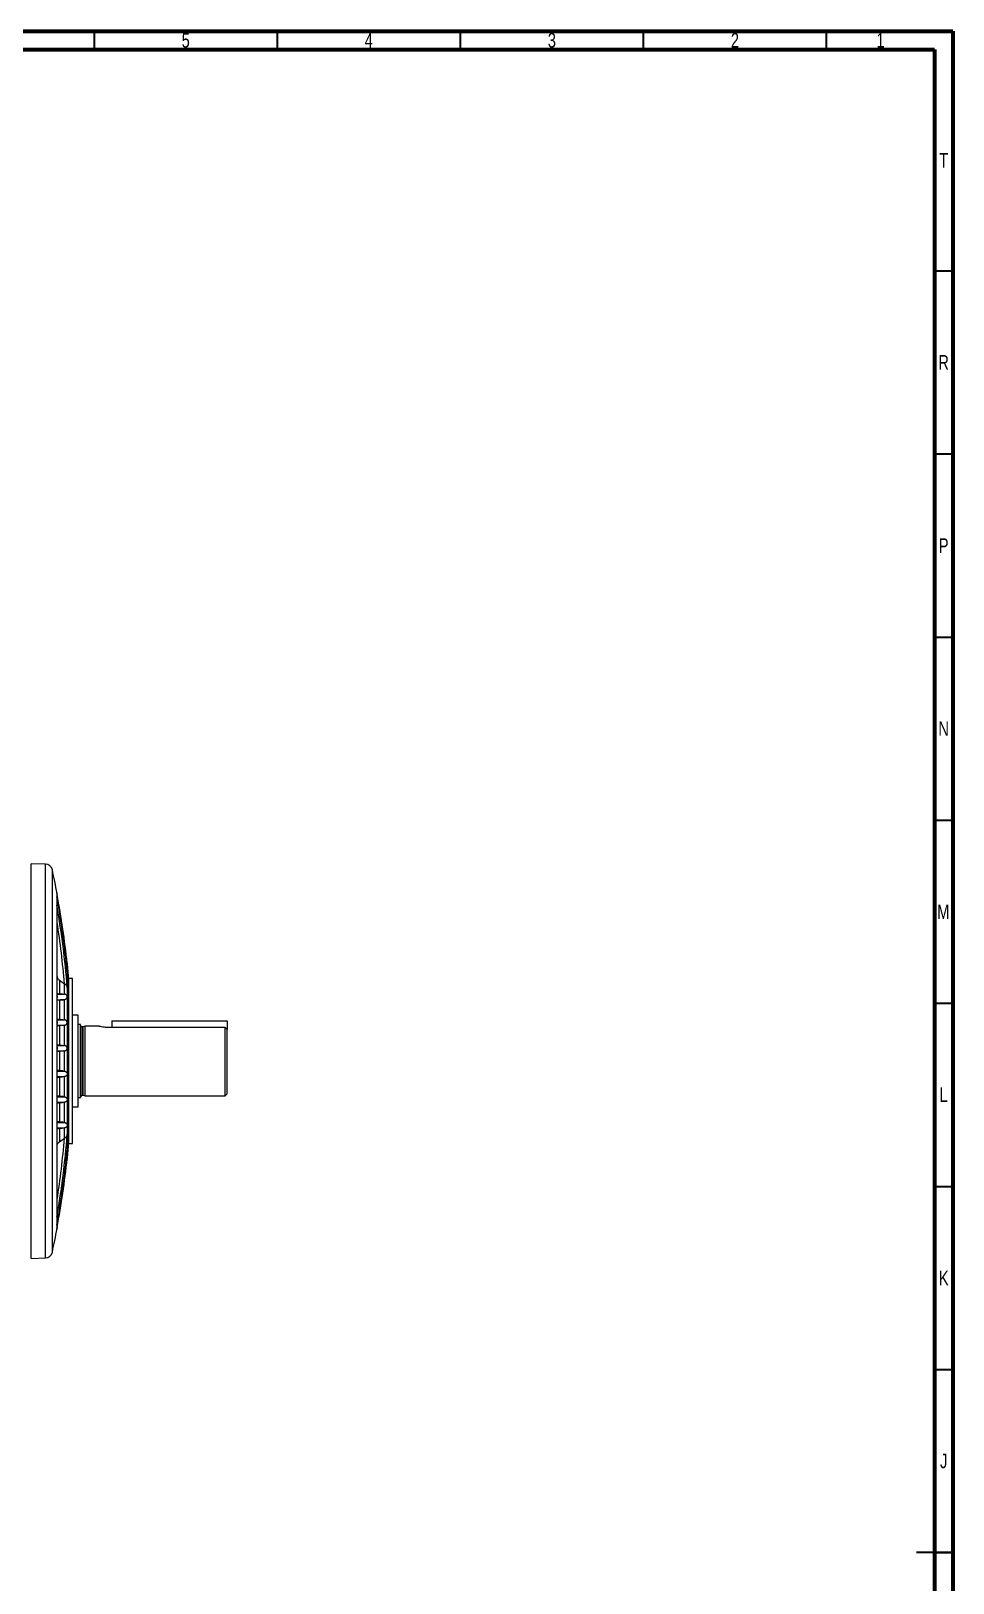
# Model space of a CAD drawing. Header units: millimetres. Extents: x 15 to 1184, y 5 to 836.
# Drawn here: x 932.2 to 1184, y 412.2 to 836 of the extents above; entities that cross this region are included whole.
import ezdxf

# ---------------------------------------------------------------- set-up
doc = ezdxf.new("R2010")
doc.units = ezdxf.units.MM
doc.styles.add('SLDTEXTSTYLE0', font='TXT', dxfattribs={"width": 0.75})

msp = doc.modelspace()

# ---------------------------------------------------------------- linework, layer by layer
at = {"color": 7, "linetype": 'Continuous', "lineweight": 70}
for p, q in [((15, 836), (1184, 836)), ((1184, 836), (1184, 5)), ((20, 831), (1179, 831)), ((1179, 831), (1179, 10))]:
    msp.add_line(p, q, dxfattribs=at)
at = {"color": 7, "linetype": 'Continuous', "lineweight": 35}
for p, q in [((949.5, 831), (949.5, 836)), ((999.5, 831), (999.5, 836)), ((1049.5, 831), (1049.5, 836)), ((1099.5, 831), (1099.5, 836)), ((1149.5, 831), (1149.5, 836)), ((1179, 770.5), (1184, 770.5)), ((1179, 720.5), (1184, 720.5)), ((1179, 670.5), (1184, 670.5)), ((1179, 620.5), (1184, 620.5)), ((1179, 570.5), (1184, 570.5)), ((1179, 520.5), (1184, 520.5)), ((1179, 470.5), (1184, 470.5)), ((1184, 420.5), (1174, 420.5)), ((1179, 420.5), (1184, 420.5))]:
    msp.add_line(p, q, dxfattribs=at)
at = {"color": 7, "linetype": 'Continuous', "lineweight": 25}
for p, q in [((936.13, 608.52), (932.21, 608.62)), ((932.21, 554.73), (932.21, 608.62)), ((936.13, 554.73), (936.13, 608.52)), ((938.03, 554.73), (938.03, 606.94)), ((939.32, 600.37), (939.32, 600.51)), ((939.32, 599.29), (939.32, 600.37)), ((939.32, 597.03), (939.32, 599.27)), ((939.34, 600.12), (939.34, 600.05)), ((939.34, 599.15), (939.34, 600.08)), ((939.34, 596.88), (939.34, 598.93)), ((939.32, 572.33), (939.32, 596.99)), ((939.34, 572.51), (939.34, 596.61)), ((942.11, 581.47), (942.08, 581.63)), ((942.11, 581.47), (942.11, 581.24)), ((942.11, 581.24), (942.11, 579.32)), ((939.98, 576.76), (939.98, 573.09)), ((942.11, 579.3), (942.11, 574.95)), ((943.54, 577.23), (942.53, 577.23)), ((942.53, 554.73), (942.53, 577.23)), ((943.54, 554.73), (943.54, 577.23)), ((939.26, 572.33), (939.32, 572.33)), ((939.32, 572.23), (939.27, 572.23)), ((939.32, 565.29), (939.32, 572.23)), ((939.34, 572.98), (941.35, 572.98)), ((941.37, 572.97), (941.37, 575.81)), ((942.11, 574.86), (942.11, 572.33)), ((942.11, 572.33), (942.13, 572.33)), ((942.14, 572.23), (942.11, 572.23)), ((942.11, 572.23), (942.11, 565.29)), ((939.34, 565.53), (939.34, 572.07)), ((939.34, 571.48), (941.24, 571.48)), ((939.98, 571.38), (939.98, 566.09)), ((941.37, 565.97), (941.37, 571.5)), ((939.27, 565.29), (939.32, 565.29)), ((939.32, 565.23), (939.27, 565.23)), ((939.32, 558.25), (939.32, 565.23)), ((939.34, 565.98), (941.33, 565.98)), ((939.34, 558.48), (939.34, 565.03)), ((939.34, 564.48), (941.26, 564.48)), ((939.98, 564.38), (939.98, 559.08)), ((941.37, 558.97), (941.37, 564.5)), ((942.11, 565.29), (942.13, 565.29)), ((942.14, 565.23), (942.11, 565.23)), ((942.11, 565.23), (942.11, 558.25)), ((945.04, 567.22), (943.54, 567.22)), ((945.04, 554.73), (945.04, 567.22)), ((945.74, 564.72), (945.04, 564.72)), ((945.74, 544.74), (945.74, 564.72)), ((946.43, 564.08), (946.14, 564.08)), ((946.14, 545.38), (946.14, 564.08)), ((946.99, 564.23), (946.43, 564.08)), ((946.43, 545.38), (946.43, 564.08)), ((950.74, 564.23), (946.99, 564.23)), ((946.99, 545.23), (946.99, 564.23)), ((954.24, 563.89), (953.24, 563.89)), ((954.24, 565.73), (954.24, 563.89)), ((954.24, 565.73), (985.74, 565.73)), ((985.24, 563.89), (954.24, 563.89)), ((985.24, 545.23), (985.24, 563.89)), ((985.74, 565.73), (985.74, 563.37)), ((985.74, 545.73), (985.74, 563.37)), ((939.27, 558.25), (939.32, 558.25)), ((939.32, 558.23), (939.27, 558.23)), ((939.32, 551.23), (939.32, 558.23)), ((939.34, 551.43), (939.34, 558.01)), ((939.98, 557.38), (939.98, 552.08)), ((941.37, 551.96), (941.37, 557.49)), ((942.11, 558.25), (942.14, 558.25)), ((942.14, 558.23), (942.11, 558.23)), ((942.11, 558.23), (942.11, 551.23)), ((932.21, 500.83), (932.21, 554.73)), ((936.13, 500.94), (936.13, 554.73)), ((938.03, 502.52), (938.03, 554.73)), ((939.32, 551.23), (939.27, 551.23)), ((939.27, 551.21), (939.32, 551.21)), ((939.32, 544.23), (939.32, 551.21)), ((939.34, 544.41), (939.34, 551.02)), ((942.14, 551.23), (942.11, 551.23)), ((942.11, 551.21), (942.14, 551.21)), ((942.11, 551.21), (942.11, 544.23)), ((942.53, 532.23), (942.53, 554.73)), ((943.54, 532.23), (943.54, 554.73)), ((945.04, 542.24), (945.04, 554.73)), ((939.98, 550.37), (939.98, 545.08)), ((941.37, 544.96), (941.37, 550.49)), ((939.32, 544.23), (939.27, 544.23)), ((939.27, 544.17), (939.32, 544.17)), ((939.32, 537.23), (939.32, 544.17)), ((939.34, 544.98), (941.26, 544.98)), ((939.34, 537.39), (939.34, 543.94)), ((939.34, 543.48), (941.33, 543.48)), ((939.98, 543.37), (939.98, 538.08)), ((941.37, 537.95), (941.37, 543.49)), ((942.14, 544.23), (942.11, 544.23)), ((942.11, 544.17), (942.13, 544.17)), ((942.11, 544.17), (942.11, 537.23)), ((945.04, 544.74), (945.74, 544.74)), ((946.14, 545.38), (946.43, 545.38)), ((946.43, 545.38), (946.99, 545.23)), ((946.99, 545.23), (985.24, 545.23)), ((985.24, 545.23), (985.74, 545.73)), ((943.54, 542.24), (945.04, 542.24)), ((939.26, 537.12), (939.32, 537.12)), ((939.32, 537.23), (939.27, 537.23)), ((939.32, 512.47), (939.32, 537.12)), ((939.34, 537.98), (941.24, 537.98)), ((939.34, 512.86), (939.34, 536.89)), ((939.34, 536.48), (941.35, 536.48)), ((939.98, 536.37), (939.98, 532.69)), ((941.37, 533.65), (941.37, 536.48)), ((942.14, 537.23), (942.11, 537.23)), ((942.11, 537.12), (942.13, 537.12)), ((942.11, 537.12), (942.11, 534.6)), ((942.11, 534.51), (942.11, 530.16)), ((942.11, 530.13), (942.11, 528.22)), ((942.53, 532.23), (943.54, 532.23)), ((942.11, 528.22), (942.11, 527.99)), ((939.32, 510.19), (939.32, 512.43)), ((939.32, 509.09), (939.32, 510.17)), ((939.32, 508.95), (939.32, 509.08)), ((939.34, 510.51), (939.34, 512.58)), ((939.34, 509.38), (939.34, 510.31)), ((932.21, 500.83), (936.13, 500.94))]:
    msp.add_line(p, q, dxfattribs=at)
at = {"color": 7, "linetype": 'Continuous', "lineweight": 25, "flags": 128}
for points in [[(939.32, 599.25), (939.32, 599.26), (939.32, 599.26), (939.32, 599.26), (939.32, 599.27), (939.32, 599.27), (939.32, 599.28), (939.32, 599.28), (939.32, 599.29)], [(939.33, 596.94), (939.33, 596.95), (939.33, 596.96), (939.33, 596.97), (939.32, 596.99), (939.32, 597), (939.32, 597.01), (939.32, 597.02), (939.32, 597.03)], [(939.98, 566.09), (940.15, 566.07), (940.32, 566.06), (940.49, 566.04), (940.65, 566.03), (940.82, 566.02), (940.99, 566), (941.16, 565.99), (941.33, 565.98)], [(941.26, 564.48), (941.1, 564.47), (940.94, 564.46), (940.78, 564.44), (940.62, 564.43), (940.46, 564.42), (940.3, 564.4), (940.14, 564.39), (939.98, 564.38)], [(939.98, 559.08), (940.72, 559.02), (941.31, 558.98)], [(941.28, 557.48), (941.12, 557.47), (940.96, 557.45), (940.8, 557.44), (940.63, 557.43), (940.47, 557.41), (940.31, 557.4), (940.14, 557.39), (939.98, 557.38)], [(941.28, 551.98), (941.12, 551.99), (940.96, 552), (940.8, 552.02), (940.63, 552.03), (940.47, 552.04), (940.31, 552.06), (940.14, 552.07), (939.98, 552.08)], [(939.98, 550.37), (940.72, 550.43), (941.31, 550.48)], [(941.26, 544.98), (941.1, 544.99), (940.94, 545), (940.78, 545.01), (940.62, 545.03), (940.46, 545.04), (940.3, 545.05), (940.14, 545.07), (939.98, 545.08)], [(939.98, 543.37), (940.15, 543.39), (940.32, 543.4), (940.49, 543.41), (940.65, 543.43), (940.82, 543.44), (940.99, 543.45), (941.16, 543.47), (941.33, 543.48)], [(942.03, 527.65), (942.08, 527.81), (942.11, 527.99)], [(939.32, 510.18), (939.32, 510.19), (939.32, 510.19), (939.32, 510.19), (939.32, 510.19), (939.32, 510.2), (939.32, 510.2), (939.32, 510.2), (939.32, 510.21)]]:
    msp.add_lwpolyline(points, dxfattribs=at)
at = {"color": 7, "linetype": 'Continuous', "lineweight": 25}
for centre, radius, start, end in [((936.07, 606.52), 2, 12.0543, 88.5), ((693.54, 554.73), 250, 10.551, 12.0543), ((693.54, 554.73), 249.98, 10.5208, 10.5816), ((693.54, 554.73), 249.98, 10.5205, 10.5816), ((693.54, 554.73), 249.78, 10.2758, 10.338), ((693.54, 554.73), 249.78, 10.2724, 10.338), ((937.84, 600.23), 1.5, 0, 10.551), ((693.54, 554.73), 249.78, 5.654, 10.2676), ((693.54, 554.73), 249.38, 9.7558, 9.8312), ((693.54, 554.73), 249.39, 9.7657, 9.8312), ((693.54, 554.73), 249.39, 4.6587, 9.7452), ((693.54, 554.73), 248.7, 4.8654, 8.7639), ((693.54, 554.73), 250, 5.1636, 6.1405), ((693.54, 554.73), 249.98, 6.029, 6.0874), ((693.54, 554.73), 249.98, 6.029, 6.0881), ((693.54, 554.73), 249.78, 5.5869, 5.6507), ((693.54, 554.73), 249.78, 5.5869, 5.6445), ((693.54, 554.73), 249.39, 4.5729, 4.6507), ((693.54, 554.73), 249.38, 4.5729, 4.6298), ((946.14, 564.48), 0.4, 180, 270), ((741.68, 328.9), 338.45, 43.8519, 43.9739), ((941.21, 558.34), 0.86, 274.6675, 280.2939), ((941.24, 558.13), 0.851, 81.1783, 85.3221), ((941.21, 551.12), 0.86, 79.7061, 85.3325), ((941.24, 551.33), 0.851, 274.6779, 278.8217), ((946.14, 544.98), 0.4, 90, 180), ((693.54, 554.73), 249.39, 350.2393, 355.3493), ((693.54, 554.73), 249.39, 355.3493, 355.4271), ((693.54, 554.73), 249.38, 355.3702, 355.4271), ((693.54, 554.73), 249.78, 349.7326, 354.3493), ((693.54, 554.73), 248.7, 351.2361, 355.1346), ((693.54, 554.73), 250, 353.8595, 354.8364), ((693.54, 554.73), 249.78, 354.3493, 354.4131), ((693.54, 554.73), 249.78, 354.3555, 354.4131), ((693.54, 554.73), 249.98, 353.9119, 353.971), ((693.54, 554.73), 249.98, 353.9126, 353.971), ((693.54, 554.73), 250, 347.9457, 349.449), ((693.54, 554.73), 249.38, 350.1688, 350.2442), ((693.54, 554.73), 249.39, 350.1688, 350.2343), ((693.54, 554.73), 249.78, 349.662, 349.7276), ((693.54, 554.73), 249.78, 349.662, 349.7242), ((693.54, 554.73), 249.98, 349.4184, 349.4795), ((693.54, 554.73), 249.98, 349.4184, 349.4792), ((937.84, 509.23), 1.5, 349.449, 0), ((936.07, 502.94), 2, 271.5, 347.9457)]:
    msp.add_arc(centre, radius, start, end, dxfattribs=at)
for centre, major_axis, ratio, start_param, end_param in [((941.21, 576.58), (-0.732, 0.889), 0.397309, 2.190879, 2.213756), ((941.21, 572.22), (0.751, 0.346), 0.895926, 0.986085, 1.008961), ((941.21, 572.25), (0.776, 0.291), 0.921918, 4.412711, 4.573734), ((941.21, 565.24), (0.796, 0.188), 0.928558, 4.549322, 4.68517), ((941.22, 565.22), (0.779, 0.246), 0.918021, 1.099814, 1.152303), ((941.21, 544.22), (0.796, -0.188), 0.928559, 1.598016, 1.733863), ((941.22, 544.23), (0.779, -0.246), 0.918021, 5.130882, 5.183371), ((941.21, 537.21), (0.776, -0.291), 0.921918, 1.709452, 1.870475), ((941.21, 537.23), (0.751, -0.346), 0.895926, 5.274229, 5.297105), ((941.21, 532.88), (0.732, 0.889), 0.397309, 0.927841, 0.950717)]:
    msp.add_ellipse(centre, major_axis=major_axis, ratio=ratio, start_param=start_param, end_param=end_param, dxfattribs=at)
for points in [[(939.27, 600.63), (939.27, 600.63), (939.27, 600.63), (939.27, 600.63)], [(939.27, 599.55), (939.27, 599.55), (939.27, 599.55), (939.27, 599.55)], [(939.27, 597.31), (939.27, 597.31), (939.27, 597.31), (939.26, 597.31)], [(942.14, 580.98), (942.14, 580.98), (942.14, 580.98), (942.14, 580.98)], [(942.14, 580.98), (942.14, 580.98), (942.14, 580.98), (942.14, 580.98)], [(939.98, 576.76), (940.44, 576.45), (940.89, 576.14), (941.35, 575.82)], [(942.14, 579.05), (942.14, 579.05), (942.13, 579.05), (942.13, 579.05)], [(939.26, 572.33), (939.27, 572.3), (939.27, 572.26), (939.27, 572.23)], [(939.98, 573.09), (940.44, 573.05), (940.89, 573.01), (941.35, 572.98)], [(942.14, 574.61), (942.13, 574.61), (942.13, 574.61), (942.13, 574.61)], [(942.13, 572.33), (942.13, 572.3), (942.13, 572.26), (942.14, 572.23)], [(941.24, 571.48), (940.82, 571.45), (940.4, 571.41), (939.98, 571.38)], [(939.27, 565.29), (939.27, 565.27), (939.27, 565.25), (939.27, 565.23)], [(942.13, 565.29), (942.13, 565.27), (942.14, 565.25), (942.14, 565.23)], [(939.27, 558.25), (939.27, 558.24), (939.27, 558.24), (939.27, 558.23)], [(942.14, 558.25), (942.14, 558.25), (942.14, 558.24), (942.14, 558.24)], [(942.14, 558.24), (942.14, 558.24), (942.14, 558.23), (942.14, 558.23)], [(939.27, 551.23), (939.27, 551.22), (939.27, 551.22), (939.27, 551.22)], [(939.27, 551.22), (939.27, 551.21), (939.27, 551.21), (939.27, 551.21)], [(942.14, 551.23), (942.14, 551.22), (942.14, 551.22), (942.14, 551.22)], [(942.14, 551.22), (942.14, 551.21), (942.14, 551.21), (942.14, 551.21)], [(939.27, 544.23), (939.27, 544.21), (939.27, 544.19), (939.27, 544.17)], [(942.14, 544.23), (942.14, 544.21), (942.13, 544.19), (942.13, 544.17)], [(939.27, 537.23), (939.27, 537.19), (939.27, 537.16), (939.26, 537.12)], [(941.24, 537.98), (940.82, 538.01), (940.4, 538.04), (939.98, 538.08)], [(939.98, 536.37), (940.44, 536.41), (940.89, 536.44), (941.35, 536.48)], [(942.14, 537.23), (942.13, 537.19), (942.13, 537.16), (942.13, 537.12)], [(942.13, 534.85), (942.13, 534.85), (942.13, 534.85), (942.14, 534.85)], [(939.98, 532.69), (940.44, 533.01), (940.89, 533.32), (941.35, 533.63)], [(942.13, 530.41), (942.13, 530.41), (942.14, 530.41), (942.14, 530.41)], [(942.14, 528.47), (942.14, 528.47), (942.14, 528.47), (942.14, 528.47)], [(939.26, 512.15), (939.27, 512.15), (939.27, 512.15), (939.27, 512.15)], [(939.27, 509.9), (939.27, 509.9), (939.27, 509.9), (939.27, 509.9)], [(939.27, 508.82), (939.27, 508.82), (939.27, 508.82), (939.27, 508.82)], [(939.27, 508.82), (939.27, 508.82), (939.27, 508.82), (939.27, 508.82)]]:
    msp.add_open_spline(points, degree=3, dxfattribs=at)
for points, knots in [([(939.34, 600), (939.34, 600), (939.35, 600.07), (939.34, 600.16), (939.33, 600.27), (939.33, 600.32), (939.32, 600.34), (939.32, 600.36), (939.32, 600.37), (939.32, 600.37)], [0, 0, 0, 0, 0.0425008, 0.5212972, 0.7607431, 0.8804699, 0.9403304, 0.9702562, 1, 1, 1, 1]), ([(939.34, 598.85), (939.34, 598.86), (939.35, 598.93), (939.34, 599.04), (939.33, 599.15), (939.33, 599.21), (939.32, 599.24), (939.32, 599.26), (939.32, 599.27)], [0, 0, 0, 0, 0.049705, 0.524758, 0.762416, 0.881249, 0.949564, 1, 1, 1, 1]), ([(942.08, 581.41), (941.72, 584.54), (940.99, 590.83), (939.89, 597.06), (939.34, 600.2)], [0, 0, 0, 0, 0.4970744, 1, 1, 1, 1]), ([(939.34, 596.59), (939.34, 596.62), (939.34, 596.67), (939.34, 596.73), (939.34, 596.79), (939.33, 596.85), (939.33, 596.93), (939.32, 596.97), (939.32, 596.99)], [0, 0, 0, 0, 0.271819, 0.384231, 0.44204, 0.721363, 0.866472, 1, 1, 1, 1]), ([(942.11, 581.24), (942.11, 581.24), (942.09, 581.36), (942.04, 581.53), (941.95, 581.76), (941.85, 581.87), (941.82, 581.89)], [0, 0, 0, 0, 0.013496, 0.434137, 0.868488, 1, 1, 1, 1]), ([(939.34, 577.81), (939.37, 577.66), (939.43, 577.38), (939.67, 577.02), (939.88, 576.85), (939.98, 576.76)], [0, 0, 0, 0, 0.351831, 0.674811, 1, 1, 1, 1]), ([(942.11, 579.3), (942.11, 579.3), (942.1, 579.33), (942.07, 579.52), (941.94, 579.76), (941.74, 579.99), (941.63, 580.06), (941.61, 580.07)], [0, 0, 0, 0, 0.018663, 0.080014, 0.634867, 0.953196, 1, 1, 1, 1]), ([(939.24, 573.14), (939.25, 573.14), (939.25, 573.14), (939.27, 573.14), (939.29, 573.14), (939.33, 573.14), (939.38, 573.13), (939.46, 573.13), (939.56, 573.12), (939.67, 573.11), (939.77, 573.1), (939.87, 573.1), (939.95, 573.09), (939.98, 573.09)], [0, 0, 0, 0, 0.0700635, 0.1349412, 0.1946536, 0.2492203, 0.3804215, 0.498837, 0.6287049, 0.7484054, 0.8360077, 0.919794, 1, 1, 1, 1]), ([(939.34, 572.5), (939.34, 572.47), (939.34, 572.43), (939.33, 572.37), (939.33, 572.34), (939.32, 572.34), (939.32, 572.33)], [0, 0, 0, 0, 0.4483496, 0.7245148, 0.8679323, 1, 1, 1, 1]), ([(939.32, 572.23), (939.32, 572.23), (939.33, 572.22), (939.35, 572.14), (939.33, 572.08), (939.32, 572.05)], [0, 0, 0, 0, 0.1238901, 0.5524183, 1, 1, 1, 1]), ([(942.11, 574.86), (942.11, 574.86), (942.11, 574.88), (942.1, 574.9), (942.1, 574.92), (942.1, 574.95), (942.09, 574.98), (942.08, 575.01), (942.07, 575.05), (942.06, 575.09), (942.01, 575.2), (941.91, 575.34), (941.77, 575.5), (941.66, 575.59), (941.56, 575.68), (941.46, 575.74), (941.4, 575.79), (941.37, 575.81)], [0, 0, 0, 0, 0.015094, 0.030413, 0.046255, 0.062893, 0.090264, 0.125833, 0.154991, 0.188509, 0.251003, 0.501043, 0.631096, 0.751208, 0.83722, 0.920064, 1, 1, 1, 1]), ([(942.11, 572.33), (942.11, 572.33), (942.11, 572.33), (942.1, 572.34), (942.1, 572.35), (942.1, 572.36), (942.09, 572.38), (942.08, 572.42), (942.06, 572.47), (942.03, 572.54), (941.97, 572.64), (941.88, 572.73), (941.79, 572.81), (941.69, 572.87), (941.59, 572.92), (941.48, 572.96), (941.41, 572.97), (941.37, 572.97)], [0, 0, 0, 0, 0.0151281, 0.0304522, 0.0462723, 0.0628612, 0.0904152, 0.1257716, 0.1797152, 0.2508703, 0.3720545, 0.5012581, 0.6041887, 0.7054987, 0.8052166, 0.9033729, 1, 1, 1, 1]), ([(941.37, 571.5), (941.38, 571.51), (941.42, 571.51), (941.47, 571.53), (941.52, 571.55), (941.57, 571.57), (941.61, 571.6), (941.66, 571.62), (941.73, 571.67), (941.82, 571.75), (941.92, 571.84), (941.99, 571.95), (942.04, 572.04), (942.07, 572.1), (942.08, 572.15), (942.09, 572.18), (942.1, 572.2), (942.1, 572.21), (942.11, 572.23), (942.11, 572.23), (942.11, 572.23)], [0, 0, 0, 0, 0.030015, 0.061869, 0.095627, 0.131342, 0.169062, 0.208825, 0.250664, 0.366894, 0.499662, 0.619466, 0.749735, 0.816096, 0.874779, 0.909474, 0.937397, 0.963511, 0.984324, 1, 1, 1, 1]), ([(939.98, 571.38), (939.96, 571.38), (939.92, 571.37), (939.86, 571.37), (939.81, 571.37), (939.75, 571.36), (939.67, 571.36), (939.57, 571.35), (939.47, 571.34), (939.39, 571.33), (939.32, 571.33), (939.28, 571.33), (939.26, 571.33), (939.25, 571.33), (939.24, 571.33)], [0, 0, 0, 0, 0.04674, 0.095024, 0.144874, 0.196308, 0.249344, 0.367534, 0.499462, 0.610935, 0.749118, 0.849293, 0.93408, 1, 1, 1, 1]), ([(939.24, 566.14), (939.25, 566.14), (939.25, 566.14), (939.27, 566.14), (939.28, 566.14), (939.3, 566.14), (939.33, 566.13), (939.39, 566.13), (939.47, 566.13), (939.56, 566.12), (939.65, 566.11), (939.76, 566.1), (939.87, 566.09), (939.94, 566.09), (939.98, 566.09)], [0, 0, 0, 0, 0.054521, 0.106732, 0.156639, 0.204245, 0.249555, 0.379207, 0.499732, 0.606639, 0.710004, 0.809939, 0.906563, 1, 1, 1, 1]), ([(939.98, 564.38), (939.96, 564.38), (939.91, 564.37), (939.84, 564.37), (939.77, 564.36), (939.68, 564.35), (939.58, 564.35), (939.48, 564.34), (939.39, 564.33), (939.33, 564.33), (939.28, 564.33), (939.26, 564.33), (939.25, 564.33), (939.24, 564.33)], [0, 0, 0, 0, 0.059022, 0.12026, 0.183725, 0.249425, 0.366837, 0.499575, 0.599159, 0.749016, 0.848481, 0.93215, 1, 1, 1, 1]), ([(939.34, 565.51), (939.34, 565.51), (939.35, 565.47), (939.34, 565.41), (939.33, 565.34), (939.33, 565.31), (939.32, 565.29), (939.32, 565.29), (939.32, 565.29)], [0, 0, 0, 0, 0.051938, 0.525876, 0.762976, 0.881531, 0.949602, 1, 1, 1, 1]), ([(939.32, 565.23), (939.32, 565.23), (939.33, 565.22), (939.35, 565.12), (939.33, 565.05), (939.32, 565.01)], [0, 0, 0, 0, 0.055707, 0.492511, 1, 1, 1, 1]), ([(942.11, 565.29), (942.11, 565.29), (942.11, 565.29), (942.11, 565.3), (942.1, 565.3), (942.1, 565.32), (942.1, 565.33), (942.09, 565.36), (942.07, 565.41), (942.03, 565.5), (941.97, 565.61), (941.88, 565.72), (941.78, 565.81), (941.67, 565.88), (941.56, 565.92), (941.47, 565.95), (941.4, 565.97), (941.37, 565.97)], [0, 0, 0, 0, 0.009594, 0.019983, 0.031479, 0.045324, 0.062872, 0.089855, 0.125617, 0.251022, 0.379811, 0.49966, 0.628956, 0.749294, 0.835481, 0.919018, 1, 1, 1, 1]), ([(941.37, 564.5), (941.39, 564.5), (941.42, 564.51), (941.48, 564.53), (941.53, 564.55), (941.59, 564.57), (941.64, 564.6), (941.72, 564.65), (941.81, 564.72), (941.9, 564.82), (941.98, 564.92), (942.04, 565.03), (942.07, 565.11), (942.09, 565.17), (942.1, 565.19), (942.1, 565.2), (942.1, 565.22), (942.11, 565.23), (942.11, 565.23), (942.11, 565.23)], [0, 0, 0, 0, 0.036933, 0.0757, 0.116375, 0.159023, 0.2037, 0.250453, 0.367311, 0.499269, 0.617556, 0.749422, 0.874672, 0.909709, 0.937327, 0.954782, 0.968651, 0.98674, 1, 1, 1, 1]), ([(953.24, 563.89), (953.08, 563.9), (952.75, 563.9), (952.12, 563.95), (951.43, 564.06), (950.97, 564.17), (950.77, 564.22), (950.73, 564.23), (950.74, 564.23), (950.79, 564.22), (950.79, 564.22)], [0, 0, 0, 0, 0.111186, 0.222716, 0.444218, 0.665551, 0.77698, 0.888724, 0.999908, 1, 1, 1, 1]), ([(939.24, 559.14), (939.25, 559.14), (939.25, 559.14), (939.27, 559.14), (939.29, 559.14), (939.31, 559.13), (939.34, 559.13), (939.37, 559.13), (939.41, 559.13), (939.44, 559.13), (939.5, 559.12), (939.58, 559.12), (939.7, 559.11), (939.84, 559.1), (939.93, 559.09), (939.98, 559.08)], [0, 0, 0, 0, 0.06006, 0.118981, 0.176766, 0.233417, 0.288937, 0.34333, 0.396598, 0.448743, 0.49977, 0.627964, 0.754032, 0.878026, 1, 1, 1, 1]), ([(939.98, 557.38), (939.97, 557.37), (939.92, 557.37), (939.83, 557.36), (939.7, 557.35), (939.58, 557.34), (939.47, 557.34), (939.38, 557.33), (939.32, 557.33), (939.27, 557.32), (939.25, 557.32), (939.24, 557.32)], [0, 0, 0, 0, 0.031742, 0.114907, 0.249454, 0.386841, 0.499641, 0.635969, 0.764804, 0.886146, 1, 1, 1, 1]), ([(939.31, 558.48), (939.33, 558.42), (939.34, 558.36), (939.33, 558.29), (939.32, 558.26), (939.32, 558.25), (939.32, 558.25)], [0, 0, 0, 0, 0.727248, 0.756133, 0.969666, 1, 1, 1, 1]), ([(939.32, 558.23), (939.32, 558.23), (939.32, 558.23), (939.32, 558.22), (939.33, 558.2), (939.33, 558.18), (939.33, 558.17), (939.33, 558.15), (939.34, 558.09), (939.34, 558.04), (939.34, 558)], [0, 0, 0, 0, 0.031394, 0.063001, 0.126232, 0.252702, 0.281266, 0.332952, 0.505647, 1, 1, 1, 1]), ([(939.34, 558.98), (939.65, 558.98), (940.43, 558.98), (940.98, 558.98), (941.31, 558.98)], [0, 0, 0, 0, 0.398036, 1, 1, 1, 1]), ([(939.34, 557.48), (939.64, 557.48), (940.41, 557.48), (940.96, 557.48), (941.28, 557.48)], [0, 0, 0, 0, 0.3929197, 1, 1, 1, 1]), ([(942.11, 558.25), (942.11, 558.25), (942.11, 558.25), (942.11, 558.25), (942.11, 558.26), (942.1, 558.28), (942.1, 558.31), (942.08, 558.38), (942.04, 558.48), (941.97, 558.59), (941.89, 558.69), (941.79, 558.79), (941.68, 558.86), (941.57, 558.91), (941.47, 558.95), (941.4, 558.96), (941.37, 558.97)], [0, 0, 0, 0, 0.003891, 0.007797, 0.015609, 0.031236, 0.062495, 0.125014, 0.250014, 0.38259, 0.500089, 0.63194, 0.750033, 0.839964, 0.92343, 1, 1, 1, 1]), ([(941.37, 557.49), (941.38, 557.5), (941.42, 557.5), (941.47, 557.52), (941.52, 557.54), (941.58, 557.56), (941.63, 557.58), (941.7, 557.62), (941.8, 557.69), (941.9, 557.79), (941.98, 557.9), (942.04, 558.01), (942.08, 558.1), (942.1, 558.17), (942.1, 558.2), (942.11, 558.22), (942.11, 558.22), (942.11, 558.23), (942.11, 558.23), (942.11, 558.23)], [0, 0, 0, 0, 0.036772, 0.075551, 0.116311, 0.159011, 0.2036, 0.250018, 0.367134, 0.49995, 0.616812, 0.75, 0.874996, 0.937505, 0.968761, 0.984388, 0.9922, 0.99605, 1, 1, 1, 1]), ([(939.98, 552.08), (939.96, 552.08), (939.91, 552.09), (939.84, 552.09), (939.77, 552.1), (939.68, 552.11), (939.58, 552.11), (939.48, 552.12), (939.39, 552.13), (939.32, 552.13), (939.27, 552.13), (939.25, 552.13), (939.24, 552.13)], [0, 0, 0, 0, 0.0624702, 0.124741, 0.187018, 0.249507, 0.3746009, 0.499677, 0.6244958, 0.7492553, 0.8746739, 1, 1, 1, 1]), ([(939.32, 551.23), (939.32, 551.23), (939.34, 551.26), (939.34, 551.34), (939.34, 551.43)], [0, 0, 0, 0, 0.035578, 1, 1, 1, 1]), ([(939.34, 551.02), (939.34, 551.05), (939.34, 551.09), (939.33, 551.15), (939.33, 551.18), (939.32, 551.2), (939.32, 551.2), (939.32, 551.21), (939.32, 551.21)], [0, 0, 0, 0, 0.388843, 0.694542, 0.847397, 0.92382, 0.962026, 1, 1, 1, 1]), ([(939.34, 551.98), (939.64, 551.98), (940.41, 551.98), (940.96, 551.98), (941.28, 551.98)], [0, 0, 0, 0, 0.39292, 1, 1, 1, 1]), ([(941.37, 551.96), (941.39, 551.96), (941.43, 551.95), (941.48, 551.94), (941.54, 551.91), (941.61, 551.89), (941.7, 551.84), (941.8, 551.76), (941.93, 551.63), (942.03, 551.48), (942.08, 551.35), (942.1, 551.29), (942.1, 551.25), (942.11, 551.24), (942.11, 551.23), (942.11, 551.23), (942.11, 551.23), (942.11, 551.23)], [0, 0, 0, 0, 0.041214, 0.08286, 0.125036, 0.185986, 0.250068, 0.368769, 0.500077, 0.749922, 0.874957, 0.937486, 0.968752, 0.984384, 0.992198, 0.996131, 1, 1, 1, 1]), ([(942.11, 551.21), (942.11, 551.21), (942.11, 551.21), (942.11, 551.2), (942.11, 551.2), (942.1, 551.18), (942.1, 551.15), (942.08, 551.08), (942.02, 550.94), (941.9, 550.76), (941.72, 550.61), (941.55, 550.54), (941.46, 550.51), (941.41, 550.5), (941.38, 550.49), (941.37, 550.49)], [0, 0, 0, 0, 0.0038741, 0.0078043, 0.0156226, 0.031265, 0.0625525, 0.1251244, 0.2502393, 0.5001866, 0.7498358, 0.8748672, 0.9374273, 0.9668212, 1, 1, 1, 1]), ([(939.24, 550.32), (939.25, 550.32), (939.25, 550.32), (939.27, 550.32), (939.3, 550.32), (939.33, 550.32), (939.39, 550.33), (939.48, 550.33), (939.58, 550.34), (939.7, 550.35), (939.83, 550.36), (939.93, 550.37), (939.98, 550.37)], [0, 0, 0, 0, 0.06257, 0.124878, 0.187132, 0.249538, 0.374728, 0.499709, 0.624604, 0.749343, 0.874705, 1, 1, 1, 1]), ([(939.34, 550.48), (939.65, 550.48), (940.43, 550.48), (940.98, 550.48), (941.31, 550.48)], [0, 0, 0, 0, 0.398036, 1, 1, 1, 1]), ([(939.98, 545.08), (939.96, 545.08), (939.91, 545.08), (939.84, 545.09), (939.77, 545.1), (939.68, 545.1), (939.58, 545.11), (939.48, 545.12), (939.39, 545.12), (939.32, 545.13), (939.27, 545.13), (939.25, 545.13), (939.24, 545.13)], [0, 0, 0, 0, 0.0621436, 0.1242929, 0.1866562, 0.2494398, 0.3741849, 0.4996057, 0.6240789, 0.7490712, 0.8746699, 1, 1, 1, 1]), ([(939.24, 543.32), (939.25, 543.32), (939.25, 543.32), (939.27, 543.32), (939.29, 543.32), (939.33, 543.32), (939.38, 543.33), (939.47, 543.33), (939.57, 543.34), (939.68, 543.35), (939.78, 543.36), (939.88, 543.36), (939.95, 543.37), (939.98, 543.37)], [0, 0, 0, 0, 0.062764, 0.125157, 0.187358, 0.249549, 0.375174, 0.499731, 0.624758, 0.748608, 0.832973, 0.916569, 1, 1, 1, 1]), ([(939.32, 544.23), (939.32, 544.23), (939.33, 544.24), (939.35, 544.33), (939.33, 544.39), (939.32, 544.42)], [0, 0, 0, 0, 0.0617058, 0.5465476, 1, 1, 1, 1]), ([(939.34, 543.96), (939.34, 543.96), (939.35, 543.99), (939.34, 544.05), (939.33, 544.12), (939.33, 544.15), (939.32, 544.16), (939.32, 544.16), (939.32, 544.17)], [0, 0, 0, 0, 0.008575, 0.504189, 0.752133, 0.87611, 0.947381, 1, 1, 1, 1]), ([(941.37, 544.96), (941.39, 544.96), (941.42, 544.95), (941.48, 544.93), (941.53, 544.91), (941.59, 544.88), (941.64, 544.86), (941.72, 544.81), (941.81, 544.74), (941.9, 544.64), (941.98, 544.53), (942.04, 544.43), (942.07, 544.34), (942.09, 544.29), (942.1, 544.27), (942.1, 544.25), (942.1, 544.24), (942.11, 544.23), (942.11, 544.23), (942.11, 544.23)], [0, 0, 0, 0, 0.037238, 0.076145, 0.116832, 0.159395, 0.203913, 0.250455, 0.367839, 0.499271, 0.616449, 0.749422, 0.874672, 0.912384, 0.937327, 0.954926, 0.96865, 0.986787, 1, 1, 1, 1]), ([(942.11, 544.17), (942.11, 544.16), (942.11, 544.16), (942.11, 544.16), (942.1, 544.15), (942.1, 544.14), (942.1, 544.12), (942.09, 544.1), (942.07, 544.04), (942.04, 543.95), (941.97, 543.84), (941.88, 543.74), (941.78, 543.65), (941.67, 543.58), (941.56, 543.53), (941.47, 543.5), (941.4, 543.49), (941.37, 543.49)], [0, 0, 0, 0, 0.0095631, 0.0199527, 0.0314806, 0.0452782, 0.0628733, 0.0888419, 0.1256188, 0.2510234, 0.3755744, 0.4996615, 0.6294747, 0.7492943, 0.8365289, 0.9199745, 1, 1, 1, 1]), ([(939.98, 538.08), (939.96, 538.08), (939.92, 538.08), (939.86, 538.09), (939.8, 538.09), (939.75, 538.1), (939.67, 538.1), (939.57, 538.11), (939.47, 538.12), (939.38, 538.12), (939.32, 538.13), (939.27, 538.13), (939.25, 538.13), (939.24, 538.13)], [0, 0, 0, 0, 0.049031, 0.098371, 0.148132, 0.198424, 0.249354, 0.373316, 0.499481, 0.62387, 0.749152, 0.874419, 1, 1, 1, 1]), ([(939.24, 536.32), (939.25, 536.32), (939.25, 536.32), (939.27, 536.32), (939.29, 536.32), (939.32, 536.32), (939.38, 536.32), (939.46, 536.33), (939.56, 536.34), (939.67, 536.34), (939.77, 536.35), (939.87, 536.36), (939.95, 536.37), (939.98, 536.37)], [0, 0, 0, 0, 0.062918, 0.125345, 0.187404, 0.249219, 0.375337, 0.498834, 0.625448, 0.748402, 0.834231, 0.917851, 1, 1, 1, 1]), ([(939.32, 537.23), (939.32, 537.23), (939.33, 537.24), (939.34, 537.29), (939.34, 537.33), (939.34, 537.34)], [0, 0, 0, 0, 0.191201, 0.853936, 1, 1, 1, 1]), ([(939.34, 536.92), (939.34, 536.93), (939.35, 536.96), (939.34, 536.99), (939.34, 537.03), (939.34, 537.06), (939.33, 537.08), (939.33, 537.12), (939.32, 537.12), (939.32, 537.12)], [0, 0, 0, 0, 0.064282, 0.38972, 0.483931, 0.53238, 0.766478, 0.888092, 1, 1, 1, 1]), ([(941.37, 537.95), (941.38, 537.95), (941.42, 537.94), (941.47, 537.93), (941.52, 537.91), (941.57, 537.88), (941.62, 537.86), (941.66, 537.83), (941.73, 537.78), (941.82, 537.71), (941.91, 537.61), (941.99, 537.51), (942.03, 537.42), (942.06, 537.35), (942.08, 537.31), (942.09, 537.28), (942.1, 537.26), (942.1, 537.24), (942.11, 537.23), (942.11, 537.23), (942.11, 537.23)], [0, 0, 0, 0, 0.030399, 0.062485, 0.09634, 0.132033, 0.169622, 0.209154, 0.250666, 0.36735, 0.499664, 0.615901, 0.749736, 0.81209, 0.87478, 0.907916, 0.937399, 0.963704, 0.984516, 1, 1, 1, 1]), ([(942.11, 537.12), (942.11, 537.12), (942.11, 537.12), (942.1, 537.12), (942.1, 537.11), (942.1, 537.1), (942.09, 537.08), (942.08, 537.05), (942.07, 537.02), (942.06, 536.98), (942.01, 536.87), (941.91, 536.74), (941.77, 536.63), (941.66, 536.56), (941.56, 536.52), (941.46, 536.5), (941.4, 536.49), (941.37, 536.48)], [0, 0, 0, 0, 0.015094, 0.030413, 0.046255, 0.062893, 0.090264, 0.125833, 0.154991, 0.188509, 0.251003, 0.501043, 0.631096, 0.751208, 0.83722, 0.920064, 1, 1, 1, 1]), ([(942.11, 534.6), (942.11, 534.59), (942.11, 534.58), (942.1, 534.56), (942.1, 534.53), (942.1, 534.51), (942.09, 534.48), (942.08, 534.44), (942.06, 534.38), (942.03, 534.3), (941.97, 534.19), (941.88, 534.08), (941.79, 533.98), (941.69, 533.89), (941.59, 533.81), (941.48, 533.73), (941.41, 533.67), (941.37, 533.65)], [0, 0, 0, 0, 0.015128, 0.030452, 0.046272, 0.062861, 0.090415, 0.125772, 0.179715, 0.25087, 0.372054, 0.501258, 0.604189, 0.705499, 0.805217, 0.903373, 1, 1, 1, 1]), ([(939.34, 531.65), (939.37, 531.8), (939.43, 532.08), (939.67, 532.43), (939.88, 532.61), (939.98, 532.69)], [0, 0, 0, 0, 0.3518308, 0.6748109, 1, 1, 1, 1]), ([(942.11, 530.16), (942.11, 530.15), (942.1, 530.12), (942.07, 529.93), (941.94, 529.69), (941.72, 529.45), (941.59, 529.37), (941.56, 529.34)], [0, 0, 0, 0, 0.0176, 0.075278, 0.5973, 0.896793, 1, 1, 1, 1]), ([(939.34, 509.26), (939.89, 512.39), (940.99, 518.63), (941.72, 524.92), (942.08, 528.04)], [0, 0, 0, 0, 0.502926, 1, 1, 1, 1]), ([(942.11, 528.22), (942.11, 528.22), (942.11, 528.21), (942.11, 528.19), (942.1, 528.17), (942.1, 528.13), (942.09, 528.1), (942.08, 528.07), (942.08, 528.07), (942.08, 528.07), (942.07, 528.02), (942.02, 527.87), (941.93, 527.67), (941.8, 527.53), (941.75, 527.48)], [0, 0, 0, 0, 0.011823, 0.023724, 0.047534, 0.095159, 0.165589, 0.183706, 0.188487, 0.190201, 0.190416, 0.380862, 0.761322, 1, 1, 1, 1]), ([(939.34, 512.92), (939.34, 512.92), (939.35, 512.84), (939.34, 512.73), (939.33, 512.6), (939.33, 512.53), (939.32, 512.49), (939.32, 512.47)], [0, 0, 0, 0, 0.00683, 0.503635, 0.752123, 0.881168, 1, 1, 1, 1]), ([(939.31, 509.46), (939.33, 509.37), (939.34, 509.27), (939.33, 509.15), (939.32, 509.12), (939.32, 509.09), (939.32, 509.09)], [0, 0, 0, 0, 0.727861, 0.756681, 0.969734, 1, 1, 1, 1]), ([(939.34, 510.54), (939.34, 510.49), (939.34, 510.4), (939.33, 510.31), (939.33, 510.25), (939.32, 510.21), (939.32, 510.19), (939.32, 510.19)], [0, 0, 0, 0, 0.430782, 0.715437, 0.85777, 0.939494, 1, 1, 1, 1])]:
    msp.add_open_spline(points, degree=3, knots=knots, dxfattribs=at)

# ---------------------------------------------------------------- texts
at = {"color": 7, "linetype": 'Continuous', "lineweight": 0, "char_height": 3.97, "attachment_point": 2, "style": 'SLDTEXTSTYLE0'}
for s, insert in [('5', (974.46, 835.45)), ('4', (1024.46, 835.45)), ('3', (1074.46, 835.45)), ('2', (1124.46, 835.45)), ('1', (1164.21, 835.45)), ('T', (1181.49, 802.7)), ('R', (1181.44, 747.5)), ('P', (1181.48, 697.45)), ('N', (1181.46, 647.5)), ('M', (1181.36, 597.45)), ('L', (1181.45, 547.5)), ('K', (1181.49, 497.45)), ('J', (1181.47, 447.5))]:
    msp.add_mtext(s, dxfattribs=dict(at, insert=insert))

doc.saveas('drawing.dxf')
